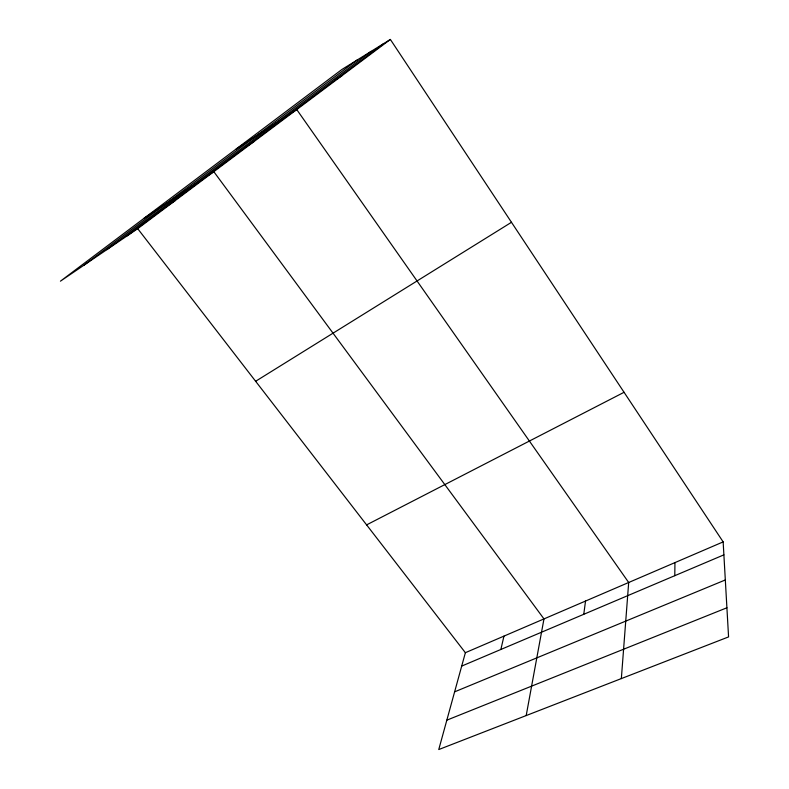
<?xml version="1.0" encoding="UTF-8"?>
<svg xmlns="http://www.w3.org/2000/svg" width="789" height="789" viewBox="0 0 789 789"><rect width="100%" height="100%" fill="white"/><g stroke="black" fill="none" stroke-linecap="round" stroke-linejoin="round"><path stroke-width="1.18" d="M674.782 575.684L674.95 562.616M621.347 678.589L628.685 582.499L296.743 109.563L236.266 148.934M583.771 614.296L585.527 601.05M526.194 715.564L543.976 618.911L213.809 171.677L144.012 218.316M500.867 649.465L503.954 636.121M723.148 541.895L465.382 652.7L438.753 749.55L728.572 636.91L723.148 541.895L390.368 39.45L341.913 69.471L60.428 281.18L137.71 228.672L390.368 39.45M84.167 265.055L357.003 60.122M106.801 249.679L371.215 51.315M127.187 235.822L383.888 43.464M164.95 207.527L174.961 200.781M245.537 147.139L254.364 141.31M335.088 80.034L342.446 75.34M255.636 381.274L511.469 222.301M366.609 524.882L624.06 392.291M461.703 666.084L723.888 554.854M454.622 691.845L725.318 579.954M446.83 720.16L726.906 607.777M137.71 228.672L465.382 652.7"/></g></svg>
